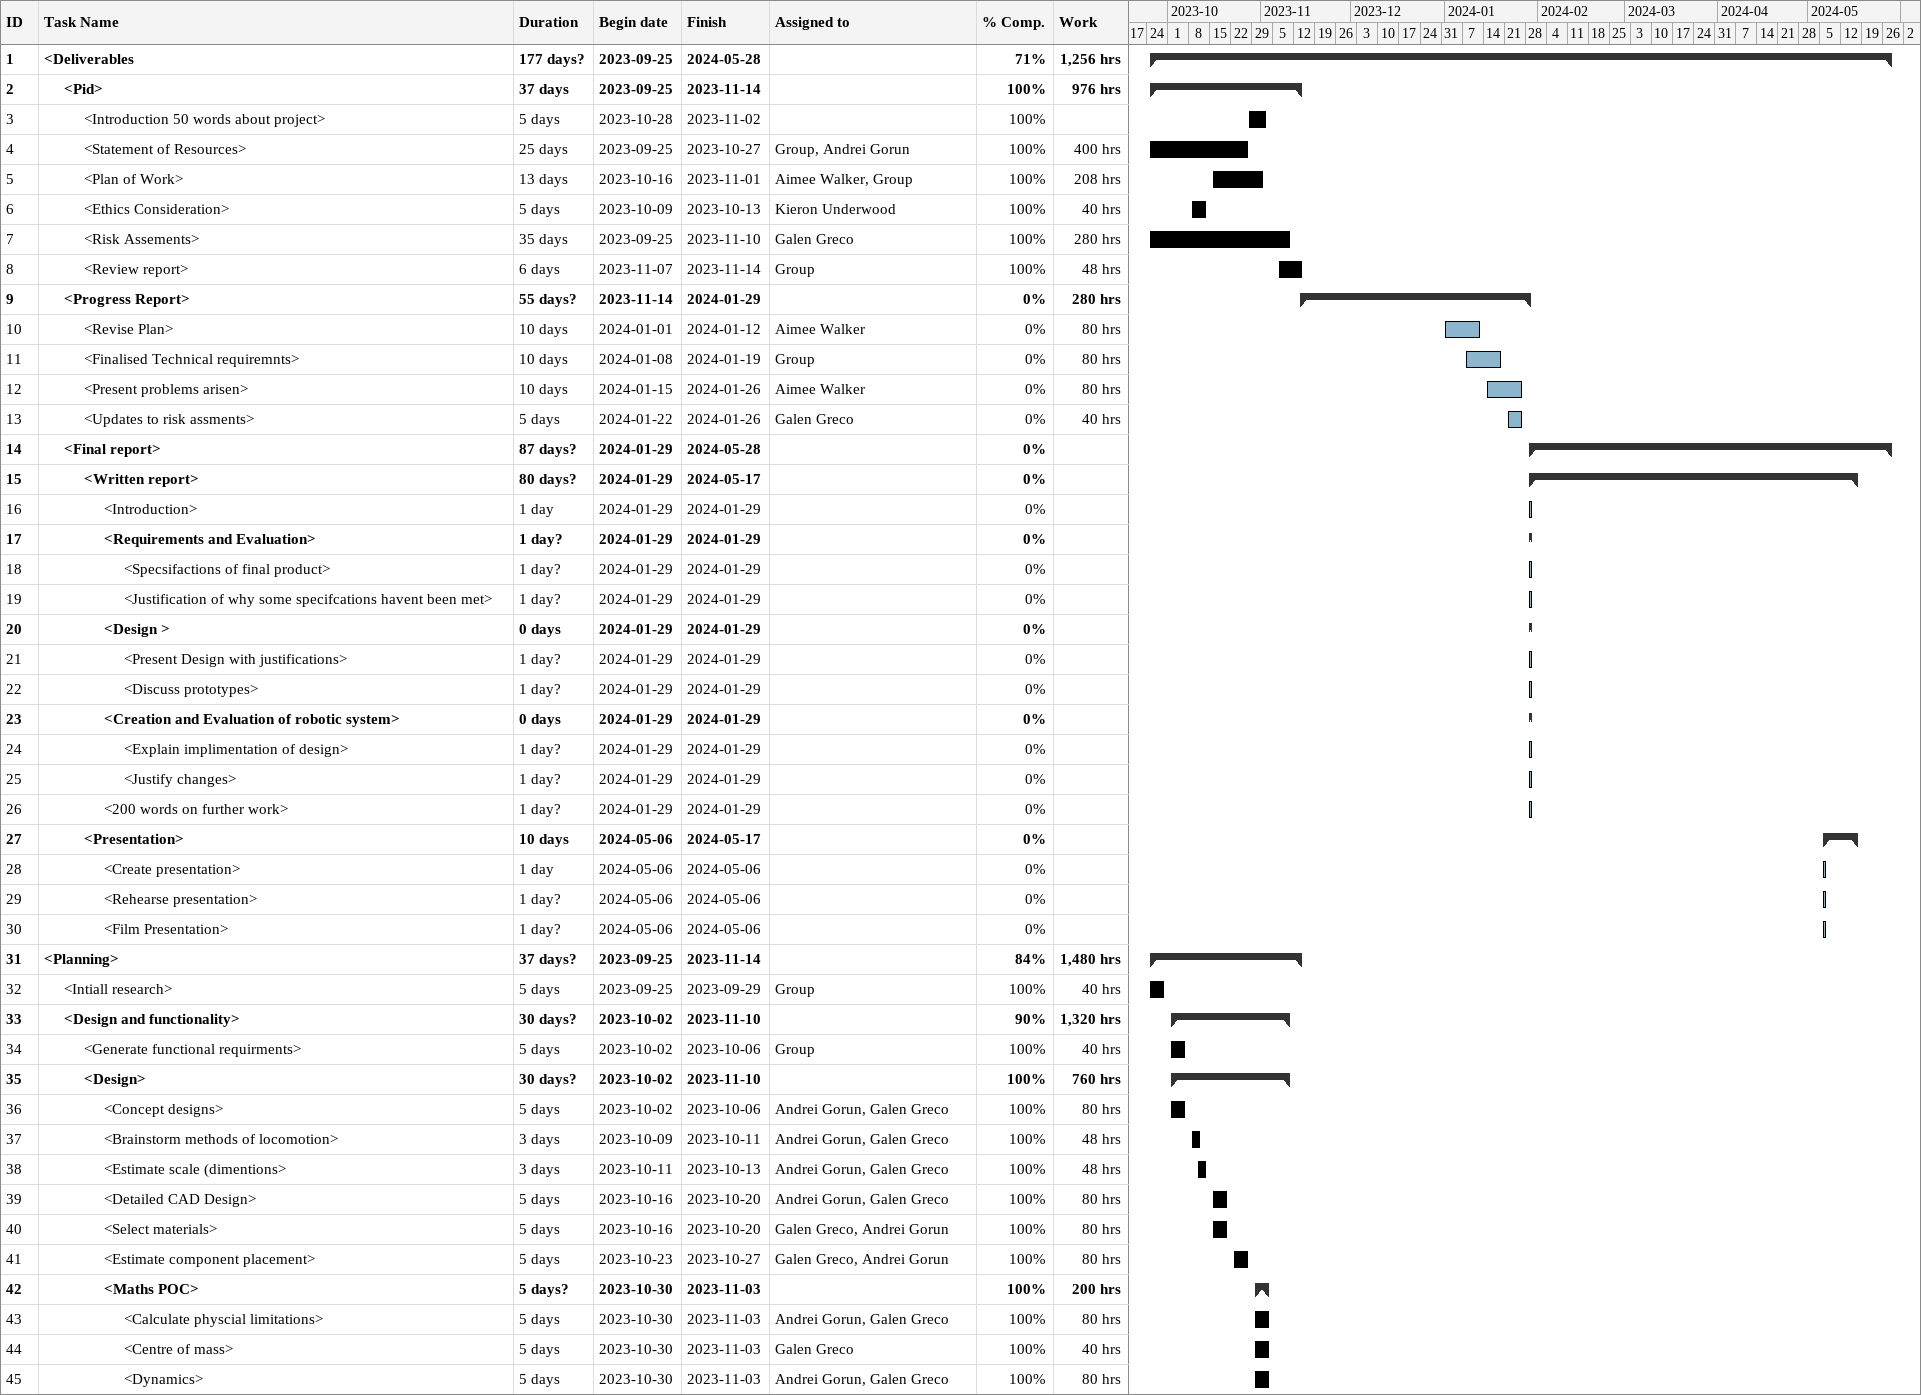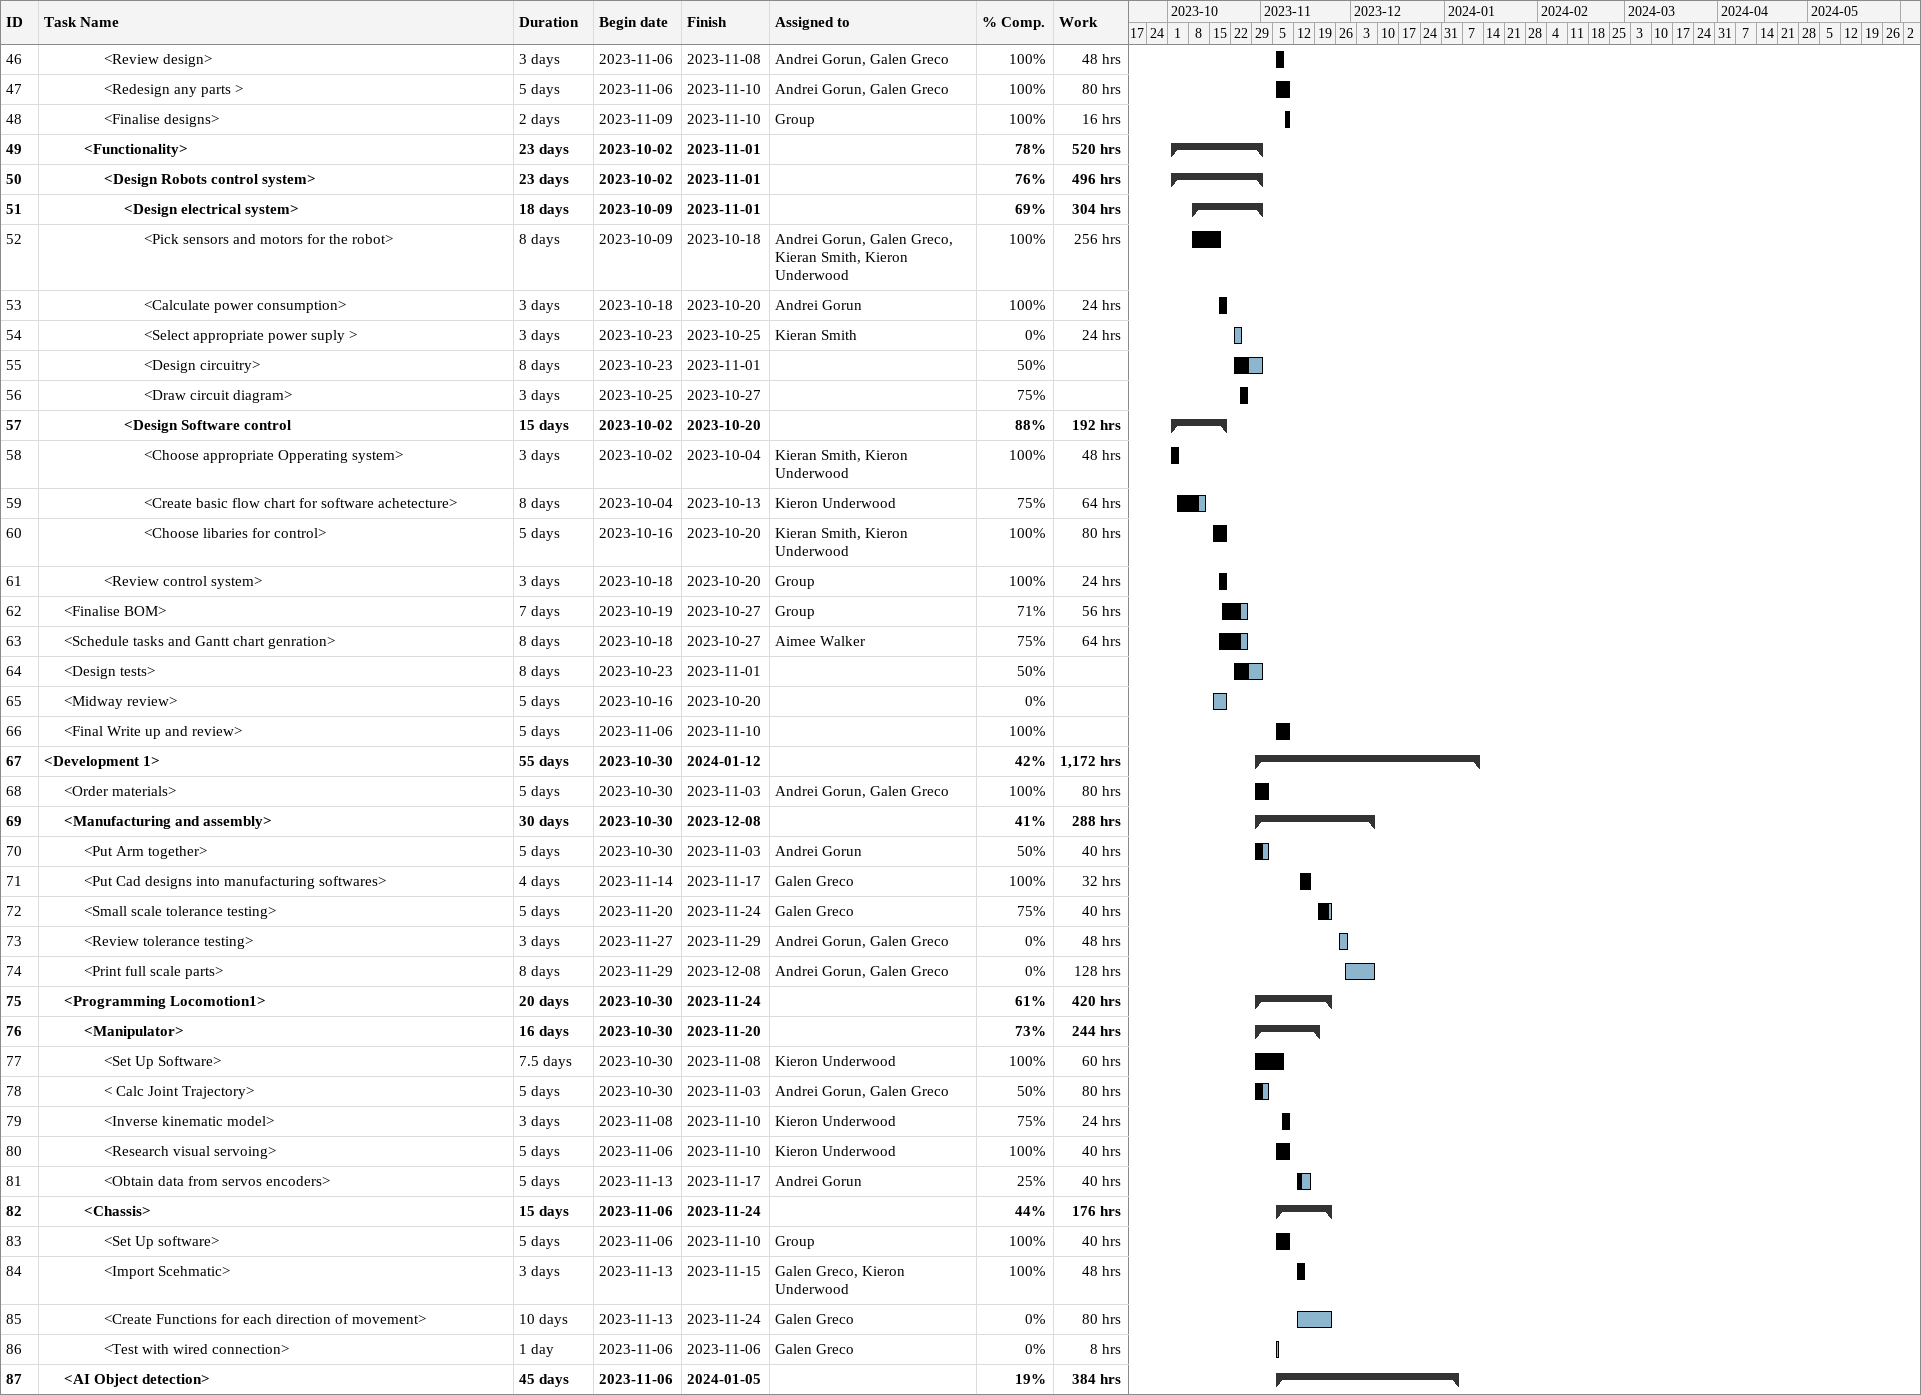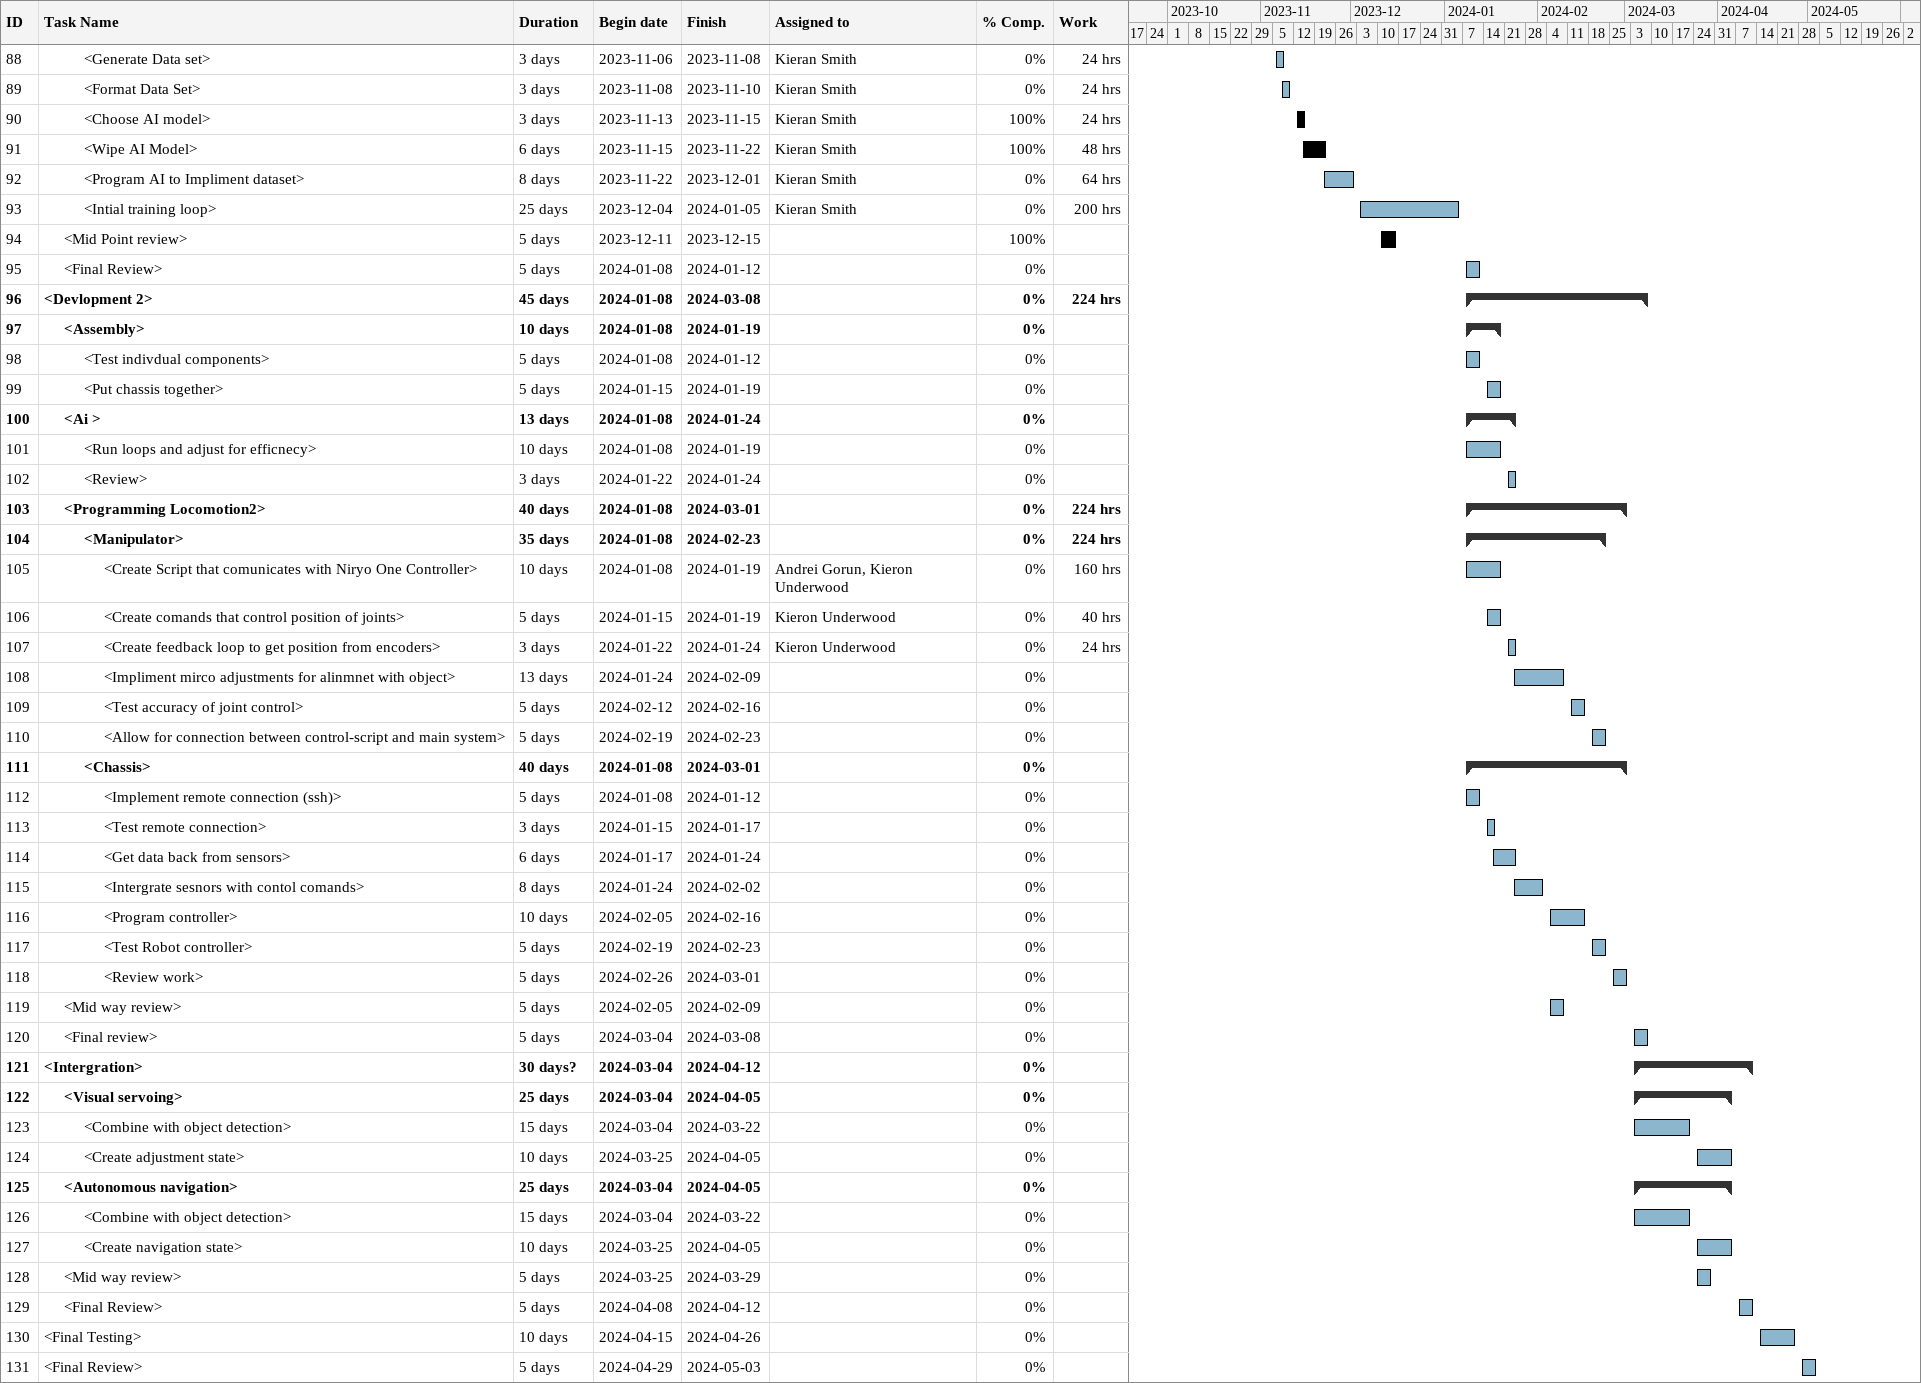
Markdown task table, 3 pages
| ID | Level | Task | Duration | Start | Finish | Resources | % complete | Work (h) |
|---|---|---|---|---|---|---|---|---|
| 1 | 1 | **<Deliverables** | 177d? | 2023-09-25 | 2024-05-28 |  | 71 | 1256 |
| 2 | 2 | **<Pid>** | 37d | 2023-09-25 | 2023-11-14 |  | 100 | 976 |
| 3 | 3 | <Introduction 50 words about project> | 5d | 2023-10-28 | 2023-11-02 |  | 100 |  |
| 4 | 3 | <Statement of Resources> | 25d | 2023-09-25 | 2023-10-27 | Group, Andrei Gorun | 100 | 400 |
| 5 | 3 | <Plan of Work> | 13d | 2023-10-16 | 2023-11-01 | Aimee Walker, Group | 100 | 208 |
| 6 | 3 | <Ethics Consideration> | 5d | 2023-10-09 | 2023-10-13 | Kieron Underwood | 100 | 40 |
| 7 | 3 | <Risk Assements> | 35d | 2023-09-25 | 2023-11-10 | Galen Greco | 100 | 280 |
| 8 | 3 | <Review report> | 6d | 2023-11-07 | 2023-11-14 | Group | 100 | 48 |
| 9 | 2 | **<Progress Report>** | 55d? | 2023-11-14 | 2024-01-29 |  | 0 | 280 |
| 10 | 3 | <Revise Plan> | 10d | 2024-01-01 | 2024-01-12 | Aimee Walker | 0 | 80 |
| 11 | 3 | <Finalised Technical requiremnts> | 10d | 2024-01-08 | 2024-01-19 | Group | 0 | 80 |
| 12 | 3 | <Present problems arisen> | 10d | 2024-01-15 | 2024-01-26 | Aimee Walker | 0 | 80 |
| 13 | 3 | <Updates to risk assments> | 5d | 2024-01-22 | 2024-01-26 | Galen Greco | 0 | 40 |
| 14 | 2 | **<Final report>** | 87d? | 2024-01-29 | 2024-05-28 |  | 0 |  |
| 15 | 3 | **<Written report>** | 80d? | 2024-01-29 | 2024-05-17 |  | 0 |  |
| 16 | 4 | <Introduction> | 1d | 2024-01-29 | 2024-01-29 |  | 0 |  |
| 17 | 4 | **<Requirements and Evaluation>** | 1d? | 2024-01-29 | 2024-01-29 |  | 0 |  |
| 18 | 5 | <Specsifactions of final product> | 1d? | 2024-01-29 | 2024-01-29 |  | 0 |  |
| 19 | 5 | <Justification of why some specifcations havent been met> | 1d? | 2024-01-29 | 2024-01-29 |  | 0 |  |
| 20 | 4 | **<Design >** | 0d | 2024-01-29 | 2024-01-29 |  | 0 |  |
| 21 | 5 | <Present Design with justifications> | 1d? | 2024-01-29 | 2024-01-29 |  | 0 |  |
| 22 | 5 | <Discuss prototypes> | 1d? | 2024-01-29 | 2024-01-29 |  | 0 |  |
| 23 | 4 | **<Creation and Evaluation of robotic system>** | 0d | 2024-01-29 | 2024-01-29 |  | 0 |  |
| 24 | 5 | <Explain implimentation of design> | 1d? | 2024-01-29 | 2024-01-29 |  | 0 |  |
| 25 | 5 | <Justify changes> | 1d? | 2024-01-29 | 2024-01-29 |  | 0 |  |
| 26 | 4 | <200 words on further work> | 1d? | 2024-01-29 | 2024-01-29 |  | 0 |  |
| 27 | 3 | **<Presentation>** | 10d | 2024-05-06 | 2024-05-17 |  | 0 |  |
| 28 | 4 | <Create presentation> | 1d | 2024-05-06 | 2024-05-06 |  | 0 |  |
| 29 | 4 | <Rehearse presentation> | 1d? | 2024-05-06 | 2024-05-06 |  | 0 |  |
| 30 | 4 | <Film Presentation> | 1d? | 2024-05-06 | 2024-05-06 |  | 0 |  |
| 31 | 1 | **<Planning>** | 37d? | 2023-09-25 | 2023-11-14 |  | 84 | 1480 |
| 32 | 2 | <Intiall research> | 5d | 2023-09-25 | 2023-09-29 | Group | 100 | 40 |
| 33 | 2 | **<Design and functionality>** | 30d? | 2023-10-02 | 2023-11-10 |  | 90 | 1320 |
| 34 | 3 | <Generate functional requirments> | 5d | 2023-10-02 | 2023-10-06 | Group | 100 | 40 |
| 35 | 3 | **<Design>** | 30d? | 2023-10-02 | 2023-11-10 |  | 100 | 760 |
| 36 | 4 | <Concept designs> | 5d | 2023-10-02 | 2023-10-06 | Andrei Gorun, Galen Greco | 100 | 80 |
| 37 | 4 | <Brainstorm methods of locomotion> | 3d | 2023-10-09 | 2023-10-11 | Andrei Gorun, Galen Greco | 100 | 48 |
| 38 | 4 | <Estimate scale (dimentions> | 3d | 2023-10-11 | 2023-10-13 | Andrei Gorun, Galen Greco | 100 | 48 |
| 39 | 4 | <Detailed CAD Design> | 5d | 2023-10-16 | 2023-10-20 | Andrei Gorun, Galen Greco | 100 | 80 |
| 40 | 4 | <Select materials> | 5d | 2023-10-16 | 2023-10-20 | Galen Greco, Andrei Gorun | 100 | 80 |
| 41 | 4 | <Estimate component placement> | 5d | 2023-10-23 | 2023-10-27 | Galen Greco, Andrei Gorun | 100 | 80 |
| 42 | 4 | **<Maths POC>** | 5d? | 2023-10-30 | 2023-11-03 |  | 100 | 200 |
| 43 | 5 | <Calculate physcial limitations> | 5d | 2023-10-30 | 2023-11-03 | Andrei Gorun, Galen Greco | 100 | 80 |
| 44 | 5 | <Centre of mass> | 5d | 2023-10-30 | 2023-11-03 | Galen Greco | 100 | 40 |
| 45 | 5 | <Dynamics> | 5d | 2023-10-30 | 2023-11-03 | Andrei Gorun, Galen Greco | 100 | 80 |
| 46 | 4 | <Review design> | 3d | 2023-11-06 | 2023-11-08 | Andrei Gorun, Galen Greco | 100 | 48 |
| 47 | 4 | <Redesign any parts > | 5d | 2023-11-06 | 2023-11-10 | Andrei Gorun, Galen Greco | 100 | 80 |
| 48 | 4 | <Finalise designs> | 2d | 2023-11-09 | 2023-11-10 | Group | 100 | 16 |
| 49 | 3 | **<Functionality>** | 23d | 2023-10-02 | 2023-11-01 |  | 78 | 520 |
| 50 | 4 | **<Design Robots control system>** | 23d | 2023-10-02 | 2023-11-01 |  | 76 | 496 |
| 51 | 5 | **<Design electrical system>** | 18d | 2023-10-09 | 2023-11-01 |  | 69 | 304 |
| 52 | 6 | <Pick sensors and motors for the robot> | 8d | 2023-10-09 | 2023-10-18 | Andrei Gorun, Galen Greco, Kieran Smith, Kieron Underwood | 100 | 256 |
| 53 | 6 | <Calculate power consumption> | 3d | 2023-10-18 | 2023-10-20 | Andrei Gorun | 100 | 24 |
| 54 | 6 | <Select appropriate power suply > | 3d | 2023-10-23 | 2023-10-25 | Kieran Smith | 0 | 24 |
| 55 | 6 | <Design circuitry> | 8d | 2023-10-23 | 2023-11-01 |  | 50 |  |
| 56 | 6 | <Draw circuit diagram> | 3d | 2023-10-25 | 2023-10-27 |  | 75 |  |
| 57 | 5 | **<Design Software control** | 15d | 2023-10-02 | 2023-10-20 |  | 88 | 192 |
| 58 | 6 | <Choose appropriate Opperating system> | 3d | 2023-10-02 | 2023-10-04 | Kieran Smith, Kieron Underwood | 100 | 48 |
| 59 | 6 | <Create basic flow chart for software achetecture> | 8d | 2023-10-04 | 2023-10-13 | Kieron Underwood | 75 | 64 |
| 60 | 6 | <Choose libaries for control> | 5d | 2023-10-16 | 2023-10-20 | Kieran Smith, Kieron Underwood | 100 | 80 |
| 61 | 4 | <Review control system> | 3d | 2023-10-18 | 2023-10-20 | Group | 100 | 24 |
| 62 | 2 | <Finalise BOM> | 7d | 2023-10-19 | 2023-10-27 | Group | 71 | 56 |
| 63 | 2 | <Schedule tasks and Gantt chart genration> | 8d | 2023-10-18 | 2023-10-27 | Aimee Walker | 75 | 64 |
| 64 | 2 | <Design tests> | 8d | 2023-10-23 | 2023-11-01 |  | 50 |  |
| 65 | 2 | <Midway review> | 5d | 2023-10-16 | 2023-10-20 |  | 0 |  |
| 66 | 2 | <Final Write up and review> | 5d | 2023-11-06 | 2023-11-10 |  | 100 |  |
| 67 | 1 | **<Development 1>** | 55d | 2023-10-30 | 2024-01-12 |  | 42 | 1172 |
| 68 | 2 | <Order materials> | 5d | 2023-10-30 | 2023-11-03 | Andrei Gorun, Galen Greco | 100 | 80 |
| 69 | 2 | **<Manufacturing and assembly>** | 30d | 2023-10-30 | 2023-12-08 |  | 41 | 288 |
| 70 | 3 | <Put Arm together> | 5d | 2023-10-30 | 2023-11-03 | Andrei Gorun | 50 | 40 |
| 71 | 3 | <Put Cad designs into manufacturing softwares> | 4d | 2023-11-14 | 2023-11-17 | Galen Greco | 100 | 32 |
| 72 | 3 | <Small scale tolerance testing> | 5d | 2023-11-20 | 2023-11-24 | Galen Greco | 75 | 40 |
| 73 | 3 | <Review tolerance testing> | 3d | 2023-11-27 | 2023-11-29 | Andrei Gorun, Galen Greco | 0 | 48 |
| 74 | 3 | <Print full scale parts> | 8d | 2023-11-29 | 2023-12-08 | Andrei Gorun, Galen Greco | 0 | 128 |
| 75 | 2 | **<Programming Locomotion1>** | 20d | 2023-10-30 | 2023-11-24 |  | 61 | 420 |
| 76 | 3 | **<Manipulator>** | 16d | 2023-10-30 | 2023-11-20 |  | 73 | 244 |
| 77 | 4 | <Set Up Software> | 7.5d | 2023-10-30 | 2023-11-08 | Kieron Underwood | 100 | 60 |
| 78 | 4 | < Calc Joint Trajectory> | 5d | 2023-10-30 | 2023-11-03 | Andrei Gorun, Galen Greco | 50 | 80 |
| 79 | 4 | <Inverse kinematic model> | 3d | 2023-11-08 | 2023-11-10 | Kieron Underwood | 75 | 24 |
| 80 | 4 | <Research visual servoing> | 5d | 2023-11-06 | 2023-11-10 | Kieron Underwood | 100 | 40 |
| 81 | 4 | <Obtain data from servos encoders> | 5d | 2023-11-13 | 2023-11-17 | Andrei Gorun | 25 | 40 |
| 82 | 3 | **<Chassis>** | 15d | 2023-11-06 | 2023-11-24 |  | 44 | 176 |
| 83 | 4 | <Set Up software> | 5d | 2023-11-06 | 2023-11-10 | Group | 100 | 40 |
| 84 | 4 | <Import Scehmatic> | 3d | 2023-11-13 | 2023-11-15 | Galen Greco, Kieron Underwood | 100 | 48 |
| 85 | 4 | <Create Functions for each direction of movement> | 10d | 2023-11-13 | 2023-11-24 | Galen Greco | 0 | 80 |
| 86 | 4 | <Test with wired connection> | 1d | 2023-11-06 | 2023-11-06 | Galen Greco | 0 | 8 |
| 87 | 2 | **<AI Object detection>** | 45d | 2023-11-06 | 2024-01-05 |  | 19 | 384 |
| 88 | 3 | <Generate Data set> | 3d | 2023-11-06 | 2023-11-08 | Kieran Smith | 0 | 24 |
| 89 | 3 | <Format Data Set> | 3d | 2023-11-08 | 2023-11-10 | Kieran Smith | 0 | 24 |
| 90 | 3 | <Choose AI model> | 3d | 2023-11-13 | 2023-11-15 | Kieran Smith | 100 | 24 |
| 91 | 3 | <Wipe AI Model> | 6d | 2023-11-15 | 2023-11-22 | Kieran Smith | 100 | 48 |
| 92 | 3 | <Program AI to Impliment dataset> | 8d | 2023-11-22 | 2023-12-01 | Kieran Smith | 0 | 64 |
| 93 | 3 | <Intial training loop> | 25d | 2023-12-04 | 2024-01-05 | Kieran Smith | 0 | 200 |
| 94 | 2 | <Mid Point review> | 5d | 2023-12-11 | 2023-12-15 |  | 100 |  |
| 95 | 2 | <Final Review> | 5d | 2024-01-08 | 2024-01-12 |  | 0 |  |
| 96 | 1 | **<Devlopment 2>** | 45d | 2024-01-08 | 2024-03-08 |  | 0 | 224 |
| 97 | 2 | **<Assembly>** | 10d | 2024-01-08 | 2024-01-19 |  | 0 |  |
| 98 | 3 | <Test indivdual components> | 5d | 2024-01-08 | 2024-01-12 |  | 0 |  |
| 99 | 3 | <Put chassis together> | 5d | 2024-01-15 | 2024-01-19 |  | 0 |  |
| 100 | 2 | **<Ai >** | 13d | 2024-01-08 | 2024-01-24 |  | 0 |  |
| 101 | 3 | <Run loops and adjust for efficnecy> | 10d | 2024-01-08 | 2024-01-19 |  | 0 |  |
| 102 | 3 | <Review> | 3d | 2024-01-22 | 2024-01-24 |  | 0 |  |
| 103 | 2 | **<Programming Locomotion2>** | 40d | 2024-01-08 | 2024-03-01 |  | 0 | 224 |
| 104 | 3 | **<Manipulator>** | 35d | 2024-01-08 | 2024-02-23 |  | 0 | 224 |
| 105 | 4 | <Create Script that comunicates with Niryo One Controller> | 10d | 2024-01-08 | 2024-01-19 | Andrei Gorun, Kieron Underwood | 0 | 160 |
| 106 | 4 | <Create comands that control position of joints> | 5d | 2024-01-15 | 2024-01-19 | Kieron Underwood | 0 | 40 |
| 107 | 4 | <Create feedback loop to get position from encoders> | 3d | 2024-01-22 | 2024-01-24 | Kieron Underwood | 0 | 24 |
| 108 | 4 | <Impliment mirco adjustments for alinmnet with object> | 13d | 2024-01-24 | 2024-02-09 |  | 0 |  |
| 109 | 4 | <Test accuracy of joint control> | 5d | 2024-02-12 | 2024-02-16 |  | 0 |  |
| 110 | 4 | <Allow for connection between control-script and main system> | 5d | 2024-02-19 | 2024-02-23 |  | 0 |  |
| 111 | 3 | **<Chassis>** | 40d | 2024-01-08 | 2024-03-01 |  | 0 |  |
| 112 | 4 | <Implement remote connection (ssh)> | 5d | 2024-01-08 | 2024-01-12 |  | 0 |  |
| 113 | 4 | <Test remote connection> | 3d | 2024-01-15 | 2024-01-17 |  | 0 |  |
| 114 | 4 | <Get data back from sensors> | 6d | 2024-01-17 | 2024-01-24 |  | 0 |  |
| 115 | 4 | <Intergrate sesnors with contol comands> | 8d | 2024-01-24 | 2024-02-02 |  | 0 |  |
| 116 | 4 | <Program controller> | 10d | 2024-02-05 | 2024-02-16 |  | 0 |  |
| 117 | 4 | <Test Robot controller> | 5d | 2024-02-19 | 2024-02-23 |  | 0 |  |
| 118 | 4 | <Review work> | 5d | 2024-02-26 | 2024-03-01 |  | 0 |  |
| 119 | 2 | <Mid way review> | 5d | 2024-02-05 | 2024-02-09 |  | 0 |  |
| 120 | 2 | <Final review> | 5d | 2024-03-04 | 2024-03-08 |  | 0 |  |
| 121 | 1 | **<Intergration>** | 30d? | 2024-03-04 | 2024-04-12 |  | 0 |  |
| 122 | 2 | **<Visual servoing>** | 25d | 2024-03-04 | 2024-04-05 |  | 0 |  |
| 123 | 3 | <Combine with object detection> | 15d | 2024-03-04 | 2024-03-22 |  | 0 |  |
| 124 | 3 | <Create adjustment state> | 10d | 2024-03-25 | 2024-04-05 |  | 0 |  |
| 125 | 2 | **<Autonomous navigation>** | 25d | 2024-03-04 | 2024-04-05 |  | 0 |  |
| 126 | 3 | <Combine with object detection> | 15d | 2024-03-04 | 2024-03-22 |  | 0 |  |
| 127 | 3 | <Create navigation state> | 10d | 2024-03-25 | 2024-04-05 |  | 0 |  |
| 128 | 2 | <Mid way review> | 5d | 2024-03-25 | 2024-03-29 |  | 0 |  |
| 129 | 2 | <Final Review> | 5d | 2024-04-08 | 2024-04-12 |  | 0 |  |
| 130 | 1 | <Final Testing> | 10d | 2024-04-15 | 2024-04-26 |  | 0 |  |
| 131 | 1 | <Final Review> | 5d | 2024-04-29 | 2024-05-03 |  | 0 |  |
